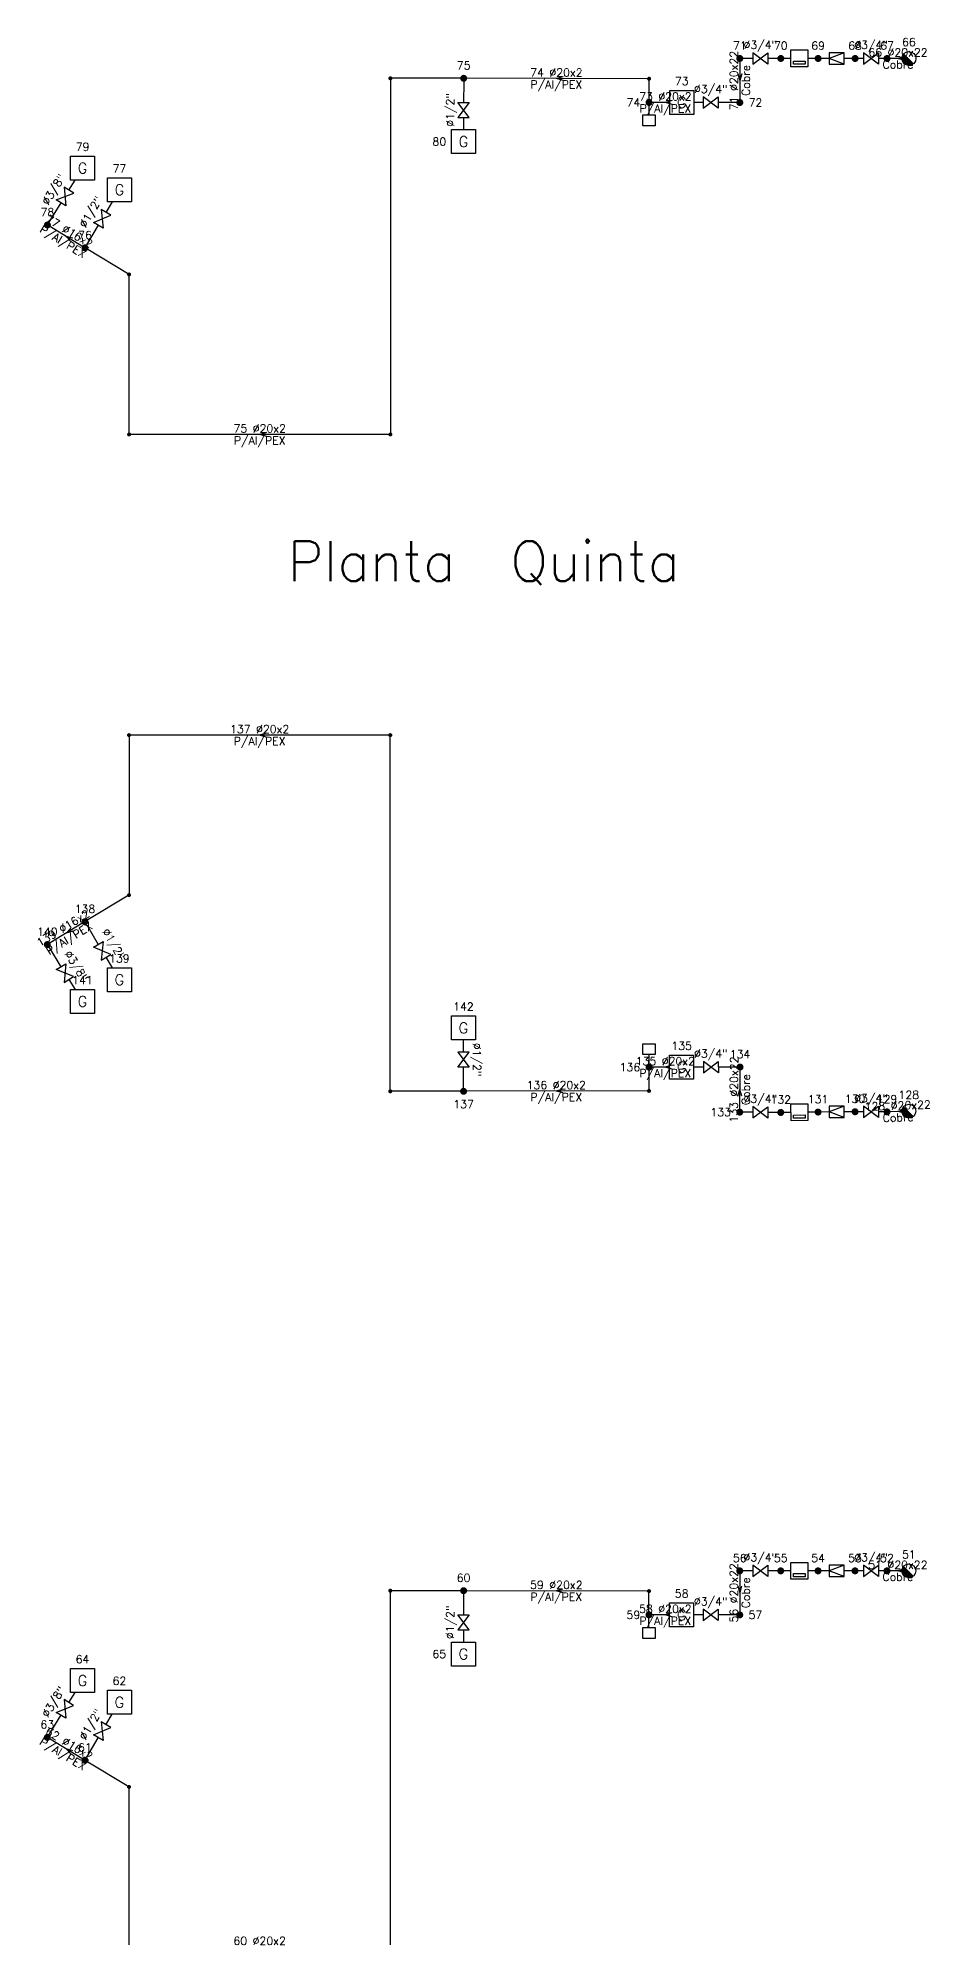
# Model space of a CAD drawing. Extents: x 13.1 to 35, y -9.6 to 85.5.
# Drawn here: x 19.77 to 26.46, y 47.46 to 61.76 of the extents above; entities that cross this region are included whole.
import ezdxf
from ezdxf.enums import TextEntityAlignment as Align

# ---------------------------------------------------------------- set-up
doc = ezdxf.new("R2010")
doc.units = 0
doc.header["$LTSCALE"] = 0.5
doc.layers.get('0').update_dxf_attribs({"linetype": 'CONTINUOUS'})
for name, color, linetype in [('TEXTO_NUDOS', 7, 'CONTINUOUS'), ('TEXTO_RAMAS', 7, 'CONTINUOUS'), ('UNIFILAR', 7, 'CONTINUOUS')]:
    doc.layers.add(name, color=color, linetype=linetype)
doc.styles.add('ROMANS', font='Romans', dxfattribs={"height": 2.5})

# ---------------------------------------------------------------- blocks, each defined once
blk = doc.blocks.new('CONEXION_PLANTAS_GAS')
at = {"color": 0, "linetype": 'CONTINUOUS'}
blk.add_circle((-0.004736, -0.005671), 1.5, dxfattribs=at)
for points in [[(-1.499779, 0.11617), (-1.504474, -0.033694), (0.363297, -1.459821), (0.216286, -1.489298)], [(-1.480147, 0.264817), (-1.499779, 0.11617), (0.506632, -1.415814), (0.363297, -1.459821)], [(-1.445772, 0.410761), (-1.480147, 0.264817), (0.644856, -1.357718), (0.506632, -1.415814)], [(-1.396999, 0.552544), (-1.445772, 0.410761), (0.77659, -1.286112), (0.644856, -1.357718)], [(-1.334315, 0.688749), (-1.396999, 0.552544), (0.900518, -1.201713), (0.77659, -1.286112)], [(-1.258346, 0.818016), (-1.334315, 0.688749), (1.0154, -1.105363), (0.900518, -1.201713)], [(-1.169852, 0.939054), (-1.258346, 0.818016), (1.047775, -1.074419), (1.0154, -1.105363)], [(-1.069716, 1.050651), (-1.169852, 0.939054), (-0.004736, -0.005671), (1.047775, -1.074419)], [(-1.504474, -0.033694), (-1.494184, -0.183278), (0.216286, -1.489298), (0.067066, -1.503952)], [(-1.494184, -0.183278), (-1.469012, -0.331087), (0.067066, -1.503952), (-0.082871, -1.503635)], [(-1.469012, -0.331087), (-1.429209, -0.475645), (-0.082871, -1.503635), (-0.232027, -1.488351)], [(-1.429209, -0.475645), (-1.375174, -0.615507), (-0.232027, -1.488351), (-0.378913, -1.458252)], [(-1.375174, -0.615507), (-1.307445, -0.749276), (-0.378913, -1.458252), (-0.52206, -1.41364)], [(-1.307445, -0.749276), (-1.226701, -0.875615), (-0.52206, -1.41364), (-0.660037, -1.35496)], [(-1.226701, -0.875615), (-1.133746, -0.993262), (-0.660037, -1.35496), (-0.791468, -1.282798)], [(-1.133746, -0.993262), (-1.029511, -1.101041), (-0.791468, -1.282798), (-0.915037, -1.197876)]]:
    blk.add_solid(points, dxfattribs=at)
blk = doc.blocks.new('NUDO_DERIVACION_GAS')
at = {"color": 0, "linetype": 'CONTINUOUS'}
for points in [[(-0.742494, 0.10584), (-0.749351, 0.031185), (-0.748721, -0.043781), (-0.749351, 0.031185)], [(-0.728219, 0.179437), (-0.742494, 0.10584), (-0.74061, -0.118309), (-0.748721, -0.043781)], [(-0.706667, 0.251241), (-0.728219, 0.179437), (-0.725099, -0.191656), (-0.74061, -0.118309)], [(-0.678054, 0.320535), (-0.706667, 0.251241), (-0.702343, -0.263087), (-0.725099, -0.191656)], [(-0.642667, 0.386626), (-0.678054, 0.320535), (-0.672569, -0.33189), (-0.702343, -0.263087)], [(-0.600858, 0.448854), (-0.642667, 0.386626), (-0.636075, -0.397377), (-0.672569, -0.33189)], [(-0.553045, 0.506597), (-0.600858, 0.448854), (-0.593226, -0.458893), (-0.636075, -0.397377)], [(-0.499707, 0.559279), (-0.553045, 0.506597), (-0.544449, -0.515825), (-0.593226, -0.458893)], [(-0.441376, 0.606372), (-0.499707, 0.559279), (-0.490233, -0.567602), (-0.544449, -0.515825)], [(-0.378635, 0.647407), (-0.441376, 0.606372), (-0.431118, -0.613708), (-0.490233, -0.567602)], [(-0.31211, 0.681973), (-0.378635, 0.647407), (-0.367696, -0.653682), (-0.431118, -0.613708)], [(-0.242467, 0.709725), (-0.31211, 0.681973), (-0.300599, -0.687124), (-0.367696, -0.653682)], [(-0.170402, 0.730386), (-0.242467, 0.709725), (-0.2305, -0.713702), (-0.300599, -0.687124)], [(-0.096633, 0.743749), (-0.170402, 0.730386), (-0.158097, -0.733148), (-0.2305, -0.713702)], [(-0.0219, 0.74968), (-0.096633, 0.743749), (-0.084114, -0.745268), (-0.158097, -0.733148)], [(0.053053, 0.748121), (-0.0219, 0.74968), (-0.009291, -0.749942), (-0.084114, -0.745268)], [(0.127475, 0.739087), (0.053053, 0.748121), (0.065624, -0.747123), (-0.009291, -0.749942)], [(0.200624, 0.722669), (0.127475, 0.739087), (0.139884, -0.736839), (0.065624, -0.747123)], [(0.271768, 0.699029), (0.200624, 0.722669), (0.212747, -0.719193), (0.139884, -0.736839)], [(0.340197, 0.668406), (0.271768, 0.699029), (0.283483, -0.694361), (0.212747, -0.719193)], [(0.405227, 0.631103), (0.340197, 0.668406), (0.351388, -0.662591), (0.283483, -0.694361)], [(0.466207, 0.587495), (0.405227, 0.631103), (0.415781, -0.624201), (0.351388, -0.662591)], [(0.52253, 0.538017), (0.466207, 0.587495), (0.47602, -0.579573), (0.415781, -0.624201)], [(0.573632, 0.483163), (0.52253, 0.538017), (0.531502, -0.529155), (0.47602, -0.579573)], [(0.619002, 0.423482), (0.573632, 0.483163), (0.581674, -0.47345), (0.531502, -0.529155)], [(0.658187, 0.359569), (0.619002, 0.423482), (0.626035, -0.413014), (0.581674, -0.47345)], [(0.690796, 0.292064), (0.658187, 0.359569), (0.66414, -0.348452), (0.626035, -0.413014)], [(0.716502, 0.22164), (0.690796, 0.292064), (0.695609, -0.280407), (0.66414, -0.348452)], [(0.73505, 0.149002), (0.716502, 0.22164), (0.720128, -0.209562), (0.695609, -0.280407)], [(0.746253, 0.074875), (0.73505, 0.149002), (0.737451, -0.136622), (0.720128, -0.209562)], [(0.75, 0), (0.746253, 0.074875), (0.747407, -0.062317), (0.737451, -0.136622)]]:
    blk.add_solid(points, dxfattribs=at)
blk = doc.blocks.new('APARATO_GAS')
at = {"color": 0, "linetype": 'CONTINUOUS'}
for p, q in [((-1.125, 1.125), (1.125, 1.125)), ((-1.125, -1.125), (-1.125, 1.125)), ((1.125, 1.125), (1.125, -1.125)), ((1.125, -1.125), (-1.125, -1.125))]:
    blk.add_line(p, q, dxfattribs=at)
at = {"color": 0, "linetype": 'CONTINUOUS', "style": 'ROMANS'}
blk.add_text('G', height=1, dxfattribs=at).set_placement((0, -0.5), align=Align.CENTER)
blk = doc.blocks.new('NUDO_PASO_GAS')
at = {"color": 0, "linetype": 'CONTINUOUS'}
for points in [[(-0.742494, 0.10584), (-0.749351, 0.031185), (-0.748721, -0.043781), (-0.749351, 0.031185)], [(-0.728219, 0.179437), (-0.742494, 0.10584), (-0.74061, -0.118309), (-0.748721, -0.043781)], [(-0.706667, 0.251241), (-0.728219, 0.179437), (-0.725099, -0.191656), (-0.74061, -0.118309)], [(-0.678054, 0.320535), (-0.706667, 0.251241), (-0.702343, -0.263087), (-0.725099, -0.191656)], [(-0.642667, 0.386626), (-0.678054, 0.320535), (-0.672569, -0.33189), (-0.702343, -0.263087)], [(-0.600858, 0.448854), (-0.642667, 0.386626), (-0.636075, -0.397377), (-0.672569, -0.33189)], [(-0.553045, 0.506597), (-0.600858, 0.448854), (-0.593226, -0.458893), (-0.636075, -0.397377)], [(-0.499707, 0.559279), (-0.553045, 0.506597), (-0.544449, -0.515825), (-0.593226, -0.458893)], [(-0.441376, 0.606372), (-0.499707, 0.559279), (-0.490233, -0.567602), (-0.544449, -0.515825)], [(-0.378635, 0.647407), (-0.441376, 0.606372), (-0.431118, -0.613708), (-0.490233, -0.567602)], [(-0.31211, 0.681973), (-0.378635, 0.647407), (-0.367696, -0.653682), (-0.431118, -0.613708)], [(-0.242467, 0.709725), (-0.31211, 0.681973), (-0.300599, -0.687124), (-0.367696, -0.653682)], [(-0.170402, 0.730386), (-0.242467, 0.709725), (-0.2305, -0.713702), (-0.300599, -0.687124)], [(-0.096633, 0.743749), (-0.170402, 0.730386), (-0.158097, -0.733148), (-0.2305, -0.713702)], [(-0.0219, 0.74968), (-0.096633, 0.743749), (-0.084114, -0.745268), (-0.158097, -0.733148)], [(0.053053, 0.748121), (-0.0219, 0.74968), (-0.009291, -0.749942), (-0.084114, -0.745268)], [(0.127475, 0.739087), (0.053053, 0.748121), (0.065624, -0.747123), (-0.009291, -0.749942)], [(0.200624, 0.722669), (0.127475, 0.739087), (0.139884, -0.736839), (0.065624, -0.747123)], [(0.271768, 0.699029), (0.200624, 0.722669), (0.212747, -0.719193), (0.139884, -0.736839)], [(0.340197, 0.668406), (0.271768, 0.699029), (0.283483, -0.694361), (0.212747, -0.719193)], [(0.405227, 0.631103), (0.340197, 0.668406), (0.351388, -0.662591), (0.283483, -0.694361)], [(0.466207, 0.587495), (0.405227, 0.631103), (0.415781, -0.624201), (0.351388, -0.662591)], [(0.52253, 0.538017), (0.466207, 0.587495), (0.47602, -0.579573), (0.415781, -0.624201)], [(0.573632, 0.483163), (0.52253, 0.538017), (0.531502, -0.529155), (0.47602, -0.579573)], [(0.619002, 0.423482), (0.573632, 0.483163), (0.581674, -0.47345), (0.531502, -0.529155)], [(0.658187, 0.359569), (0.619002, 0.423482), (0.626035, -0.413014), (0.581674, -0.47345)], [(0.690796, 0.292064), (0.658187, 0.359569), (0.66414, -0.348452), (0.626035, -0.413014)], [(0.716502, 0.22164), (0.690796, 0.292064), (0.695609, -0.280407), (0.66414, -0.348452)], [(0.73505, 0.149002), (0.716502, 0.22164), (0.720128, -0.209562), (0.695609, -0.280407)], [(0.746253, 0.074875), (0.73505, 0.149002), (0.737451, -0.136622), (0.720128, -0.209562)], [(0.75, 0), (0.746253, 0.074875), (0.747407, -0.062317), (0.737451, -0.136622)]]:
    blk.add_solid(points, dxfattribs=at)
blk = doc.blocks.new('TOMA_PRESION_GAS')
at = {"color": 0, "linetype": 'CONTINUOUS'}
for p, q in [((-0.046683, 0.093739), (-0.046683, 0.17616)), ((-0.046683, 0.17616), (0.046683, 0.17616)), ((0.046683, 0.17616), (0.046683, 0.093739)), ((0.046683, 0.093739), (-0.046683, 0.093739)), ((0, 0.093739), (0, 0.0262))]:
    blk.add_line(p, q, dxfattribs=at)
for points in [[(-0.025977, 0.003703), (-0.026217, 0.001091), (-0.026195, -0.001532), (-0.026217, 0.001091)], [(-0.025477, 0.006278), (-0.025977, 0.003703), (-0.025911, -0.004139), (-0.026195, -0.001532)], [(-0.024723, 0.00879), (-0.025477, 0.006278), (-0.025368, -0.006705), (-0.025911, -0.004139)], [(-0.023722, 0.011214), (-0.024723, 0.00879), (-0.024572, -0.009204), (-0.025368, -0.006705)], [(-0.022484, 0.013526), (-0.023722, 0.011214), (-0.02353, -0.011611), (-0.024572, -0.009204)], [(-0.021021, 0.015704), (-0.022484, 0.013526), (-0.022254, -0.013903), (-0.02353, -0.011611)], [(-0.019349, 0.017724), (-0.021021, 0.015704), (-0.020754, -0.016055), (-0.022254, -0.013903)], [(-0.017483, 0.019567), (-0.019349, 0.017724), (-0.019048, -0.018047), (-0.020754, -0.016055)], [(-0.015442, 0.021214), (-0.017483, 0.019567), (-0.017151, -0.019858), (-0.019048, -0.018047)], [(-0.013247, 0.02265), (-0.015442, 0.021214), (-0.015083, -0.021471), (-0.017151, -0.019858)], [(-0.010919, 0.023859), (-0.013247, 0.02265), (-0.012864, -0.02287), (-0.015083, -0.021471)], [(-0.008483, 0.02483), (-0.010919, 0.023859), (-0.010517, -0.02404), (-0.012864, -0.02287)], [(-0.005962, 0.025553), (-0.008483, 0.02483), (-0.008064, -0.024969), (-0.010517, -0.02404)], [(-0.003381, 0.026021), (-0.005962, 0.025553), (-0.005531, -0.02565), (-0.008064, -0.024969)], [(-0.000766, 0.026228), (-0.003381, 0.026021), (-0.002943, -0.026074), (-0.005531, -0.02565)], [(0.001856, 0.026174), (-0.000766, 0.026228), (-0.000325, -0.026237), (-0.002943, -0.026074)], [(0.00446, 0.025858), (0.001856, 0.026174), (0.002296, -0.026139), (-0.000325, -0.026237)], [(0.007019, 0.025283), (0.00446, 0.025858), (0.004894, -0.025779), (0.002296, -0.026139)], [(0.009508, 0.024456), (0.007019, 0.025283), (0.007443, -0.025162), (0.004894, -0.025779)], [(0.011902, 0.023385), (0.009508, 0.024456), (0.009918, -0.024293), (0.007443, -0.025162)], [(0.014177, 0.02208), (0.011902, 0.023385), (0.012294, -0.023181), (0.009918, -0.024293)], [(0.016311, 0.020554), (0.014177, 0.02208), (0.014546, -0.021838), (0.012294, -0.023181)], [(0.018281, 0.018823), (0.016311, 0.020554), (0.016654, -0.020277), (0.014546, -0.021838)], [(0.020069, 0.016904), (0.018281, 0.018823), (0.018595, -0.018513), (0.016654, -0.020277)], [(0.021656, 0.014816), (0.020069, 0.016904), (0.02035, -0.016564), (0.018595, -0.018513)], [(0.023027, 0.01258), (0.021656, 0.014816), (0.021902, -0.01445), (0.02035, -0.016564)], [(0.024168, 0.010218), (0.023027, 0.01258), (0.023235, -0.012191), (0.021902, -0.01445)], [(0.025067, 0.007754), (0.024168, 0.010218), (0.024336, -0.00981), (0.023235, -0.012191)], [(0.025716, 0.005213), (0.025067, 0.007754), (0.025194, -0.007332), (0.024336, -0.00981)], [(0.026108, 0.00262), (0.025716, 0.005213), (0.0258, -0.00478), (0.025194, -0.007332)], [(0.026239, 0), (0.026108, 0.00262), (0.026149, -0.00218), (0.0258, -0.00478)]]:
    blk.add_solid(points, dxfattribs=at)
blk = doc.blocks.new('LLAVE_PASO_GAS')
at = {"color": 0, "linetype": 'CONTINUOUS'}
for p, q in [((-1.5, 1.125), (1.5, -1.125)), ((1.5, 1.125), (-1.5, -1.125)), ((-1.5, -1.125), (-1.5, 1.125)), ((1.5, -1.125), (1.5, 1.125))]:
    blk.add_line(p, q, dxfattribs=at)
blk = doc.blocks.new('VALVULA_REG_PRESION_GAS')
at = {"color": 0, "linetype": 'CONTINUOUS'}
for p, q in [((-1.50002, 1.125), (1.49998, 0)), ((1.49998, 1.125), (-1.50002, 1.125)), ((-1.50002, 1.125), (-1.50002, -1.125)), ((-1.50002, -1.125), (1.49998, 0)), ((1.49998, -1.125), (1.49998, 1.125)), ((-1.50002, -1.125), (1.49998, -1.125))]:
    blk.add_line(p, q, dxfattribs=at)
blk = doc.blocks.new('CONTADOR_GAS')
at = {"color": 0, "linetype": 'CONTINUOUS'}
for p, q in [((-1.125, 1.125), (1.125, 1.125)), ((-1.125, -1.125), (-1.125, 1.125)), ((-0.775, 0.775), (0.775, 0.775)), ((-0.775, 0.367113), (-0.775, 0.775)), ((0.775, 0.367113), (-0.775, 0.367113)), ((0.775, 0.775), (0.775, 0.367113)), ((1.125, 1.125), (1.125, -1.125)), ((1.125, -1.125), (-1.125, -1.125))]:
    blk.add_line(p, q, dxfattribs=at)

msp = doc.modelspace()

# ---------------------------------------------------------------- linework, layer by layer
at = {"layer": 'UNIFILAR', "color": 30, "linetype": 'CONTINUOUS'}
for p, q in [((25.031247, 61.577155), (25.031247, 61.298969)), ((25.128771, 61.603405), (25.057497, 61.603405)), ((25.312544, 61.603405), (25.241271, 61.603405)), ((25.415216, 61.603405), (25.365044, 61.603405)), ((25.592513, 61.603405), (25.542341, 61.603405)), ((25.701235, 61.603405), (25.645013, 61.603405)), ((25.869956, 61.603405), (25.813735, 61.603405)), ((25.959743, 61.603405), (25.922456, 61.603405)), ((26.109529, 61.603405), (26.072243, 61.603405)), ((26.247271, 61.603405), (26.162029, 61.603405)), ((26.267775, 61.617405), (26.217775, 61.603405)), ((26.267775, 61.589405), (26.217775, 61.603405)), ((22.409771, 61.439523), (22.409771, 58.798405)), ((22.933521, 61.454669), (22.424771, 61.454527)), ((22.959695, 61.428426), (22.959246, 61.273358)), ((24.335547, 61.451376), (22.986021, 61.454613)), ((23.705193, 61.466888), (23.655159, 61.453008)), ((23.705125, 61.438888), (23.655159, 61.453008)), ((24.350533, 61.299605), (24.350546, 61.43634)), ((25.017247, 61.488062), (25.031247, 61.438062)), ((25.045247, 61.488062), (25.031247, 61.438062)), ((24.505532, 61.273405), (24.376731, 61.273405)), ((24.523031, 61.287405), (24.473031, 61.273405)), ((24.523031, 61.259405), (24.473031, 61.273405)), ((24.75714, 61.273151), (24.685532, 61.273263)), ((25.004998, 61.272761), (24.86964, 61.272974)), ((22.958921, 61.160859), (22.958657, 61.069541)), ((19.998297, 60.615461), (20.044937, 60.69085)), ((19.850601, 60.376724), (19.939109, 60.519789)), ((20.276934, 60.449025), (20.324068, 60.52831)), ((20.132224, 60.205603), (20.219446, 60.352323)), ((20.096376, 60.19667), (19.859224, 60.34077)), ((20.01326, 60.230791), (19.9778, 60.26872)), ((20.0278, 60.25472), (19.9778, 60.26872)), ((20.436927, 59.991152), (20.141287, 60.16948)), ((20.449771, 58.798405), (20.449771, 59.968405)), ((22.394771, 58.783405), (20.464771, 58.783405)), ((21.479771, 58.797405), (21.429771, 58.783405)), ((21.479771, 58.769405), (21.429771, 58.783405)), ((20.449198, 56.513405), (20.449198, 55.343405)), ((22.394198, 56.528405), (20.464198, 56.528405)), ((21.479198, 56.542405), (21.429198, 56.528405)), ((21.479198, 56.514405), (21.429198, 56.528405)), ((22.409198, 53.872287), (22.409198, 56.513405)), ((20.436353, 55.320657), (20.140714, 55.142329)), ((20.095803, 55.11514), (19.85865, 54.97104)), ((20.012687, 55.081018), (19.977227, 55.04309)), ((20.027227, 55.057089), (19.977227, 55.04309)), ((20.13165, 55.106207), (20.218873, 54.959486)), ((19.850027, 54.935085), (19.938536, 54.79202)), ((20.276361, 54.862784), (20.323494, 54.7835)), ((19.997723, 54.696348), (20.044363, 54.62096)), ((22.958348, 54.15095), (22.958083, 54.242268)), ((22.959122, 53.883383), (22.958673, 54.038451)), ((24.34996, 54.012205), (24.349972, 53.87547)), ((24.504959, 54.038405), (24.376157, 54.038405)), ((24.522458, 54.052405), (24.472458, 54.038405)), ((24.522458, 54.024405), (24.472458, 54.038405)), ((24.757666, 54.038657), (24.684959, 54.038544)), ((25.006623, 54.039042), (24.870166, 54.038831)), ((25.030931, 53.727047), (25.03271, 54.012833)), ((22.932948, 53.85714), (22.424198, 53.857282)), ((24.334974, 53.860434), (22.985448, 53.857196)), ((23.704552, 53.872921), (23.654586, 53.858801)), ((23.704619, 53.844921), (23.654586, 53.858801)), ((25.01751, 53.820028), (25.031821, 53.86994)), ((25.045509, 53.819854), (25.031821, 53.86994)), ((25.128334, 53.700061), (25.057017, 53.700599)), ((25.312147, 53.698672), (25.240831, 53.699211)), ((25.414775, 53.699373), (25.364645, 53.698783)), ((25.592021, 53.701461), (25.541891, 53.700871)), ((25.700723, 53.702418), (25.644519, 53.701976)), ((25.869425, 53.703744), (25.81322, 53.703302)), ((25.959232, 53.70374), (25.921924, 53.703863)), ((26.10904, 53.703246), (26.071731, 53.703369)), ((26.246725, 53.706726), (26.161526, 53.703999)), ((26.26677, 53.721374), (26.217244, 53.705782)), ((26.267666, 53.693389), (26.217244, 53.705782)), ((25.030714, 50.234503), (25.030714, 49.956318)), ((25.128261, 50.260753), (25.056964, 50.260753)), ((25.312058, 50.260753), (25.240761, 50.260753)), ((25.4147, 50.260753), (25.364558, 50.260753)), ((25.591966, 50.260753), (25.541825, 50.260753)), ((25.700666, 50.260753), (25.644466, 50.260753)), ((25.869365, 50.260753), (25.813166, 50.260753)), ((25.95916, 50.260753), (25.921865, 50.260753)), ((26.108956, 50.260753), (26.07166, 50.260753)), ((26.246698, 50.260753), (26.161456, 50.260753)), ((26.267202, 50.274753), (26.217202, 50.260753)), ((26.267202, 50.246753), (26.217202, 50.260753)), ((22.409198, 50.096871), (22.409198, 47.455753)), ((22.932948, 50.112017), (22.424198, 50.111875)), ((22.959122, 50.085774), (22.958673, 49.930707)), ((24.334974, 50.108724), (22.985448, 50.111961)), ((23.704619, 50.124236), (23.654586, 50.110356)), ((23.704552, 50.096236), (23.654586, 50.110356)), ((24.34996, 49.956953), (24.349972, 50.093688)), ((25.016714, 50.14541), (25.030714, 50.09541)), ((25.044714, 50.14541), (25.030714, 50.09541)), ((24.504959, 49.930753), (24.376157, 49.930753)), ((24.522458, 49.944753), (24.472458, 49.930753)), ((24.522458, 49.916753), (24.472458, 49.930753)), ((24.756587, 49.930499), (24.684959, 49.930611)), ((25.004464, 49.930109), (24.869087, 49.930322)), ((22.958348, 49.818207), (22.958083, 49.726889)), ((19.997723, 49.272809), (20.044363, 49.348198)), ((19.850027, 49.034072), (19.938536, 49.177138)), ((20.276361, 49.106374), (20.323494, 49.185658)), ((20.095803, 48.854018), (19.85865, 48.998118)), ((20.012687, 48.888139), (19.977227, 48.926068)), ((20.027227, 48.912068), (19.977227, 48.926068)), ((20.13165, 48.862951), (20.218873, 49.009671)), ((20.436353, 48.6485), (20.140714, 48.826828)), ((20.449198, 47.455753), (20.449198, 48.625753))]:
    msp.add_line(p, q, dxfattribs=at)

# ---------------------------------------------------------------- block references
for name, p, xscale, yscale, rotation in [('LLAVE_PASO_GAS', (25.185021, 61.603405), 0.0375, 0.0375, 180), ('CONTADOR_GAS', (25.478779, 61.603405), 0.0565, 0.0565, 180), ('VALVULA_REG_PRESION_GAS', (25.757485, 61.603405), 0.0375, 0.0375, 180), ('LLAVE_PASO_GAS', (26.015993, 61.603405), 0.0375, 0.0375, 180), ('LLAVE_PASO_GAS', (22.959084, 61.217109), 0.0375, 0.0375, 269.834212), ('LLAVE_PASO_GAS', (24.81339, 61.273062), 0.0375, 0.0375, 179.909882), ('LLAVE_PASO_GAS', (19.968703, 60.567625), 0.0375, 0.0375, 58.256744), ('LLAVE_PASO_GAS', (20.24819, 60.400674), 0.0375, 0.0375, 59.269241), ('LLAVE_PASO_GAS', (20.247617, 54.911135), 0.0375, 0.0375, 300.730759), ('LLAVE_PASO_GAS', (19.968129, 54.744184), 0.0375, 0.0375, 301.743256), ('LLAVE_PASO_GAS', (22.95851, 54.094701), 0.0375, 0.0375, 90.165788), ('LLAVE_PASO_GAS', (24.813916, 54.038744), 0.0375, 0.0375, 180.088708), ('LLAVE_PASO_GAS', (25.184582, 53.699636), 0.0375, 0.0375, 179.567205), ('CONTADOR_GAS', (25.478333, 53.700122), 0.0565, 0.0565, 180.674776), ('VALVULA_REG_PRESION_GAS', (25.756972, 53.70286), 0.0375, 0.0375, 180.45019), ('LLAVE_PASO_GAS', (26.015482, 53.703555), 0.0375, 0.0375, 179.811089), ('LLAVE_PASO_GAS', (25.184511, 50.260753), 0.0375, 0.0375, 180), ('CONTADOR_GAS', (25.478262, 50.260753), 0.0565, 0.0565, 180), ('VALVULA_REG_PRESION_GAS', (25.756916, 50.260753), 0.0375, 0.0375, 180), ('LLAVE_PASO_GAS', (26.01541, 50.260753), 0.0375, 0.0375, 180), ('LLAVE_PASO_GAS', (22.95851, 49.874457), 0.0375, 0.0375, 269.834212), ('LLAVE_PASO_GAS', (24.812837, 49.93041), 0.0375, 0.0375, 179.909977), ('LLAVE_PASO_GAS', (19.968129, 49.224973), 0.0375, 0.0375, 58.256744), ('LLAVE_PASO_GAS', (20.247617, 49.058022), 0.0375, 0.0375, 59.269241)]:
    msp.add_blockref(name, p, dxfattribs=dict(at, xscale=xscale, yscale=yscale, rotation=rotation))
for name, p, xscale, yscale in [('CONEXION_PLANTAS_GAS', (26.299771, 61.603405), 0.035, 0.035), ('NUDO_DERIVACION_GAS', (25.031247, 61.603405), 0.035, 0.035), ('NUDO_DERIVACION_GAS', (25.338794, 61.603405), 0.035, 0.035), ('NUDO_DERIVACION_GAS', (25.618763, 61.603405), 0.035, 0.035), ('NUDO_DERIVACION_GAS', (25.896206, 61.603405), 0.035, 0.035), ('NUDO_DERIVACION_GAS', (26.135779, 61.603405), 0.035, 0.035), ('NUDO_PASO_GAS', (22.409771, 61.454523), 0.02, 0.02), ('NUDO_DERIVACION_GAS', (22.959771, 61.454676), 0.035, 0.035), ('NUDO_PASO_GAS', (24.350547, 61.45134), 0.02, 0.02), ('APARATO_GAS', (24.595532, 61.273405), 0.08, 0.08), ('NUDO_DERIVACION_GAS', (25.031247, 61.272719), 0.035, 0.035), ('APARATO_GAS', (22.958396, 60.979541), 0.08, 0.08), ('APARATO_GAS', (20.100616, 60.78085), 0.08, 0.08), ('APARATO_GAS', (20.377571, 60.61831), 0.08, 0.08), ('NUDO_DERIVACION_GAS', (19.83679, 60.354401), 0.035, 0.035), ('NUDO_DERIVACION_GAS', (20.11881, 60.183039), 0.035, 0.035), ('NUDO_PASO_GAS', (20.449771, 59.983405), 0.02, 0.02), ('NUDO_PASO_GAS', (20.449771, 58.783405), 0.02, 0.02), ('NUDO_PASO_GAS', (22.409771, 58.783405), 0.02, 0.02), ('NUDO_PASO_GAS', (20.449198, 56.528405), 0.02, 0.02), ('NUDO_PASO_GAS', (22.409198, 56.528405), 0.02, 0.02), ('NUDO_PASO_GAS', (20.449198, 55.328405), 0.02, 0.02), ('NUDO_DERIVACION_GAS', (20.118236, 55.128771), 0.035, 0.035), ('NUDO_DERIVACION_GAS', (19.836217, 54.957409), 0.035, 0.035), ('APARATO_GAS', (20.376998, 54.6935), 0.08, 0.08), ('APARATO_GAS', (20.100042, 54.53096), 0.08, 0.08), ('APARATO_GAS', (22.957823, 54.332268), 0.08, 0.08), ('APARATO_GAS', (24.594959, 54.038405), 0.08, 0.08), ('NUDO_DERIVACION_GAS', (25.032873, 54.039083), 0.035, 0.035), ('NUDO_PASO_GAS', (22.409198, 53.857287), 0.02, 0.02), ('NUDO_DERIVACION_GAS', (22.959198, 53.857133), 0.035, 0.035), ('NUDO_PASO_GAS', (24.349974, 53.86047), 0.02, 0.02), ('NUDO_DERIVACION_GAS', (25.030768, 53.700798), 0.035, 0.035), ('NUDO_DERIVACION_GAS', (25.338396, 53.698474), 0.035, 0.035), ('NUDO_DERIVACION_GAS', (25.618269, 53.70177), 0.035, 0.035), ('NUDO_DERIVACION_GAS', (25.895674, 53.70395), 0.035, 0.035), ('NUDO_DERIVACION_GAS', (26.13529, 53.70316), 0.035, 0.035), ('CONEXION_PLANTAS_GAS', (26.299198, 53.708405), 0.035, 0.035), ('NUDO_DERIVACION_GAS', (25.030714, 50.260753), 0.035, 0.035), ('NUDO_DERIVACION_GAS', (25.338308, 50.260753), 0.035, 0.035), ('NUDO_DERIVACION_GAS', (25.618216, 50.260753), 0.035, 0.035), ('NUDO_DERIVACION_GAS', (25.895615, 50.260753), 0.035, 0.035), ('NUDO_DERIVACION_GAS', (26.135206, 50.260753), 0.035, 0.035), ('CONEXION_PLANTAS_GAS', (26.299198, 50.260753), 0.035, 0.035), ('NUDO_PASO_GAS', (22.409198, 50.111871), 0.02, 0.02), ('NUDO_DERIVACION_GAS', (22.959198, 50.112024), 0.035, 0.035), ('NUDO_PASO_GAS', (24.349974, 50.108688), 0.02, 0.02), ('APARATO_GAS', (24.594959, 49.930753), 0.08, 0.08), ('NUDO_DERIVACION_GAS', (25.030714, 49.930068), 0.035, 0.035), ('APARATO_GAS', (22.957823, 49.636889), 0.08, 0.08), ('APARATO_GAS', (20.100042, 49.438198), 0.08, 0.08), ('APARATO_GAS', (20.376998, 49.275658), 0.08, 0.08), ('NUDO_DERIVACION_GAS', (19.836217, 49.011749), 0.035, 0.035), ('NUDO_DERIVACION_GAS', (20.118236, 48.840387), 0.035, 0.035), ('NUDO_PASO_GAS', (20.449198, 48.640753), 0.02, 0.02)]:
    msp.add_blockref(name, p, dxfattribs=dict(at, xscale=xscale, yscale=yscale))
at = {"layer": 'UNIFILAR', "color": 30, "linetype": 'CONTINUOUS', "rotation": 180}
for p in [(24.350531, 61.273405), (24.349957, 49.930753)]:
    msp.add_blockref('TOMA_PRESION_GAS', p, dxfattribs=at)
at = {"layer": 'UNIFILAR', "color": 30, "linetype": 'CONTINUOUS'}
msp.add_blockref('TOMA_PRESION_GAS', (24.349957, 54.038405), dxfattribs=at)

# ---------------------------------------------------------------- texts
at = {"color": 7, "linetype": 'CONTINUOUS', "style": 'ROMANS'}
msp.add_text('Planta  Quinta', height=0.3, dxfattribs=at).set_placement((23.111181, 57.683405), align=Align.CENTER)
at = {"layer": 'TEXTO_NUDOS', "color": 30, "linetype": 'CONTINUOUS', "style": 'ROMANS'}
for s, p in [('71', (25.031247, 61.669655)), ('70', (25.338794, 61.669655)), ('69', (25.618763, 61.669655)), ('68', (25.896206, 61.669655)), ('67', (26.135779, 61.669655)), ('66', (26.299771, 61.695905)), ('75', (22.959771, 61.520926)), ('73', (24.595532, 61.403405)), ('79', (20.100616, 60.91085)), ('77', (20.377571, 60.74831)), ('78', (19.83679, 60.420651)), ('76', (20.11881, 60.249289)), ('138', (20.118236, 55.195021)), ('140', (19.836217, 55.023659)), ('139', (20.376998, 54.8235)), ('141', (20.100042, 54.66096)), ('142', (22.957823, 54.462268)), ('135', (24.594959, 54.168405)), ('134', (25.032873, 54.105333)), ('132', (25.338396, 53.764724)), ('131', (25.618269, 53.76802)), ('130', (25.895674, 53.7702)), ('129', (26.13529, 53.76941)), ('128', (26.299198, 53.800905)), ('56', (25.030714, 50.327003)), ('55', (25.338308, 50.327003)), ('54', (25.618216, 50.327003)), ('53', (25.895615, 50.327003)), ('52', (26.135206, 50.327003)), ('51', (26.299198, 50.353253)), ('60', (22.959198, 50.178274)), ('58', (24.594959, 50.060753)), ('64', (20.100042, 49.568198)), ('62', (20.376998, 49.405658)), ('63', (19.836217, 49.077999)), ('61', (20.118236, 48.906637))]:
    msp.add_text(s, height=0.06, dxfattribs=at).set_placement(p, align=Align.CENTER)
for s, p in [('74', (24.284331, 61.273405)), ('80', (22.828396, 60.979541)), ('136', (24.283757, 54.038405)), ('133', (24.964518, 53.700798)), ('59', (24.283757, 49.930753)), ('65', (22.827823, 49.636889))]:
    msp.add_text(s, height=0.06, dxfattribs=at).set_placement(p, align=Align.MIDDLE_RIGHT)
for s, p in [('72', (25.097497, 61.272719)), ('57', (25.096964, 49.930068))]:
    msp.add_text(s, height=0.06, dxfattribs=at).set_placement(p, align=Align.MIDDLE_LEFT)
msp.add_text('137', height=0.06, dxfattribs=at).set_placement((22.959198, 53.790883), align=Align.TOP_CENTER)
at = {"layer": 'TEXTO_RAMAS', "color": 30, "linetype": 'CONTINUOUS', "style": 'ROMANS'}
for s, rotation, p in [('71 Ø20x22', 90, (25.016247, 61.438062)), ('74 Ø20x2', 359.862541, (23.655195, 61.468008)), ('Ø3/4"', 359.909882, (24.813502, 61.344312)), ('Ø1/2"', 89.834212, (22.887834, 61.217315)), ('Ø3/8"', 58.256744, (19.908111, 60.605111)), ('Ø1/2"', 59.269241, (20.186946, 60.437083)), ('77 Ø16x2', 328.716093, (19.985589, 60.281539)), ('139 Ø16x2', 31.283907, (19.969437, 55.055909)), ('Ø1/2"', 300.730759, (20.308862, 54.947544)), ('Ø3/8"', 301.743256, (20.028721, 54.78167)), ('Ø1/2"', 270.165788, (23.02976, 54.094907)), ('Ø3/4"', 0.088708, (24.813806, 54.109994)), ('133 Ø20x22', 89.643509, (25.016821, 53.870033)), ('136 Ø20x2', 0.137459, (23.65455, 53.873801)), ('Ø3/4"', 359.567205, (25.18512, 53.770884)), ('Ø3/4"', 359.811089, (26.015717, 53.774804)), ('128 Ø20x22', 1.832804, (26.216764, 53.720775)), ('56 Ø20x22', 90, (25.015714, 50.09541)), ('59 Ø20x2', 359.862541, (23.654622, 50.125356)), ('Ø3/4"', 359.909977, (24.812949, 50.00166)), ('Ø1/2"', 89.834212, (22.887261, 49.874663)), ('Ø3/8"', 58.256744, (19.907537, 49.262459)), ('Ø1/2"', 59.269241, (20.186372, 49.094431)), ('62 Ø16x2', 328.716093, (19.985016, 48.938887))]:
    msp.add_text(s, height=0.06, rotation=rotation, dxfattribs=at).set_placement(p, align=Align.CENTER)
for s, p in [('Ø3/4"', (25.185021, 61.674655)), ('Ø3/4"', (26.015993, 61.674655)), ('66 Ø20x22', (26.217775, 61.618405)), ('73 Ø20x2', (24.473031, 61.288405)), ('75 Ø20x2', (21.429771, 58.798405)), ('137 Ø20x2', (21.429198, 56.543405)), ('135 Ø20x2', (24.472458, 54.053405)), ('Ø3/4"', (25.184511, 50.332003)), ('Ø3/4"', (26.01541, 50.332003)), ('51 Ø20x22', (26.217202, 50.275753)), ('58 Ø20x2', (24.472458, 49.945753)), ('60 Ø20x2', (21.429198, 47.455753))]:
    msp.add_text(s, height=0.06, dxfattribs=at).set_placement(p, align=Align.CENTER)
for s, rotation, p in [('Cobre', 90, (25.046247, 61.438062)), ('P/Al/PEX', 359.862541, (23.655123, 61.438008)), ('P/Al/PEX', 328.716093, (19.970011, 60.255901)), ('P/Al/PEX', 31.283907, (19.985016, 55.030271)), ('Cobre', 89.643509, (25.04682, 53.869847)), ('P/Al/PEX', 0.137459, (23.654622, 53.843802)), ('Cobre', 1.832804, (26.217723, 53.69079)), ('Cobre', 90, (25.045714, 50.09541)), ('P/Al/PEX', 359.862541, (23.65455, 50.095356)), ('P/Al/PEX', 328.716093, (19.969437, 48.913249))]:
    msp.add_text(s, height=0.06, rotation=rotation, dxfattribs=at).set_placement(p, align=Align.TOP_CENTER)
for s, p in [('Cobre', (26.217775, 61.588405)), ('P/Al/PEX', (24.473031, 61.258405)), ('P/Al/PEX', (21.429771, 58.768405)), ('P/Al/PEX', (21.429198, 56.513405)), ('P/Al/PEX', (24.472458, 54.023405)), ('Cobre', (26.217202, 50.245753)), ('P/Al/PEX', (24.472458, 49.915753))]:
    msp.add_text(s, height=0.06, dxfattribs=at).set_placement(p, align=Align.TOP_CENTER)

doc.saveas('drawing.dxf')
